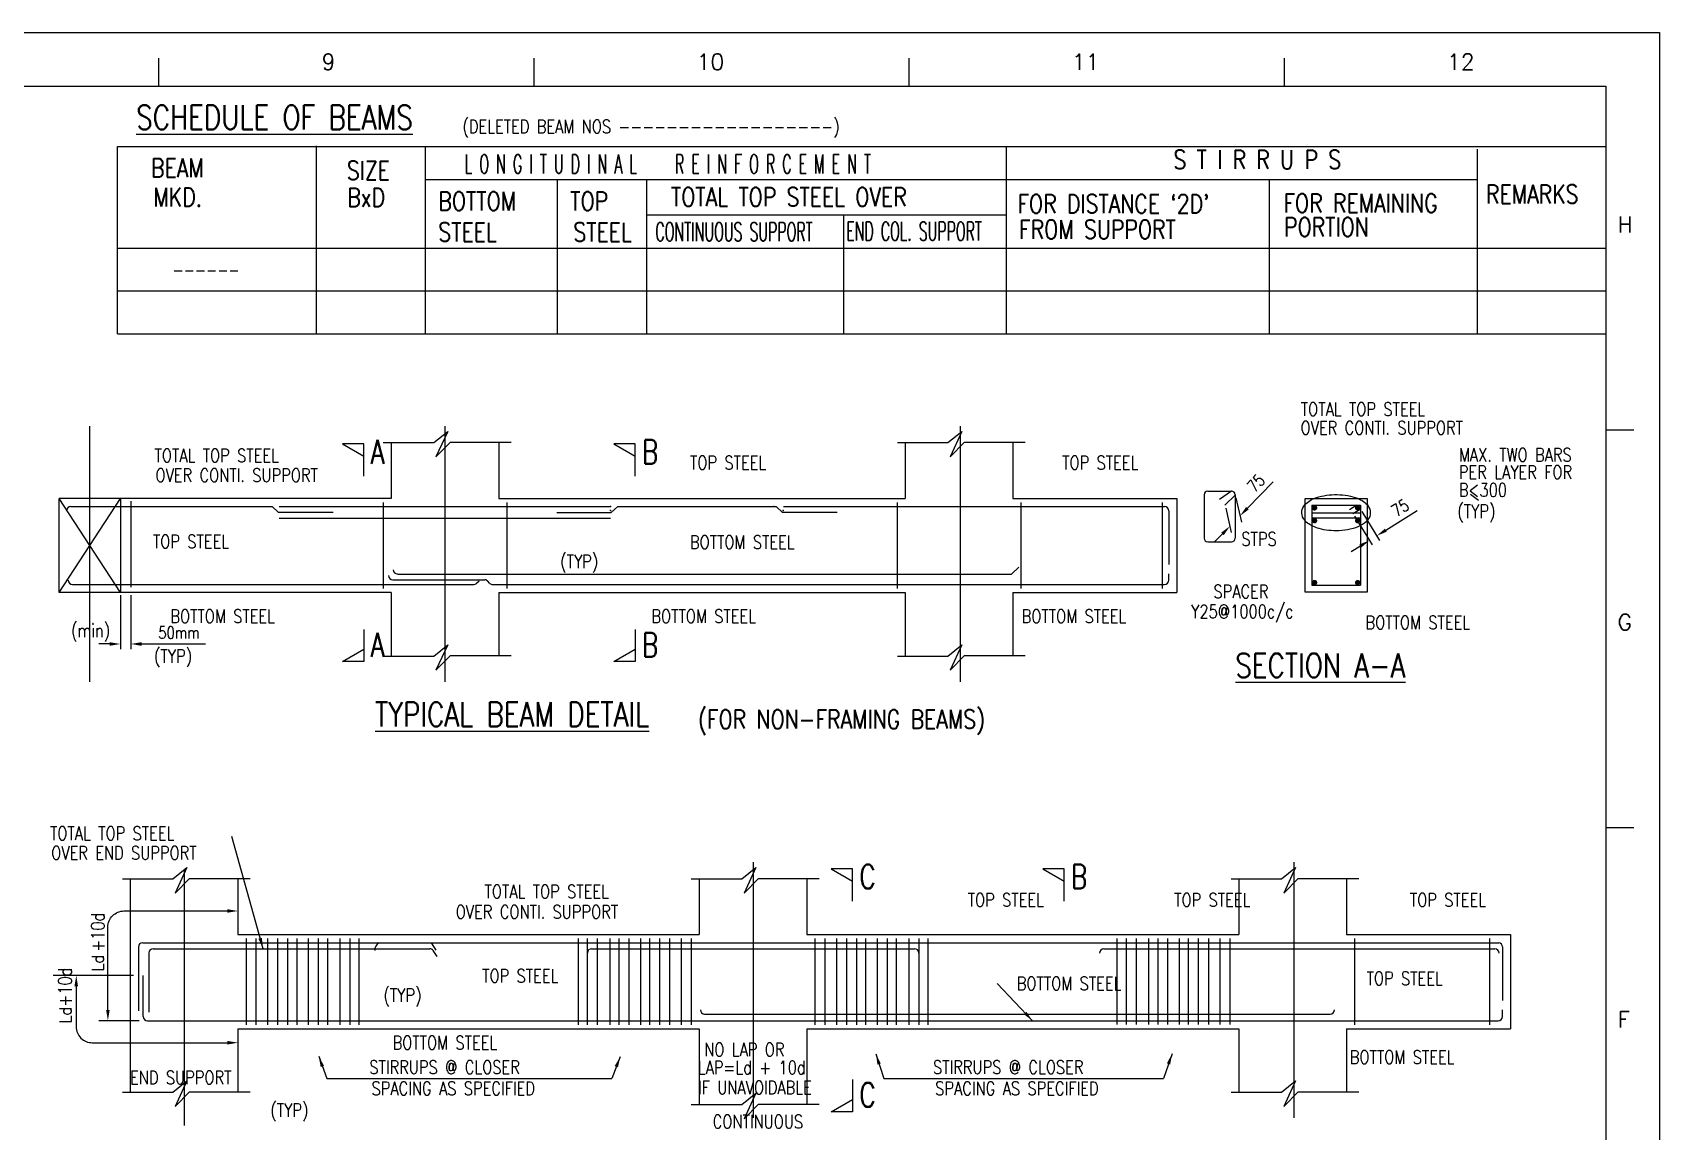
# Model space of a CAD drawing. Extents: x -93349148775 to 1048725102051, y -1180441401940 to 309370.
# Drawn here: x 1474.7 to 1778.6, y 1118.1 to 1323.4 of the extents above; entities that cross this region are included whole.
import ezdxf
from ezdxf.enums import TextEntityAlignment as Align
from ezdxf.lldxf.tags import DXFTag

# ---------------------------------------------------------------- set-up
doc = ezdxf.new("R2010")
doc.units = 0
doc.header["$LTSCALE"] = 5
doc.header["$MEASUREMENT"] = 0
for name, color, linetype in [('BM TXT', 2, 'Continuous'), ('DIM', 5, 'Continuous'), ('FRAME', 6, 'Continuous'), ('GRID', 8, 'CENTER'), ('HT', 8, 'Continuous'), ('LINE WORK', 4, 'Continuous'), ('REINF', 6, 'Continuous'), ('SECT-MKD', 1, 'Continuous'), ('SECT-NO', 1, 'Continuous'), ('sheet', 1, 'Continuous'), ('STIRRUPS', 5, 'Continuous'), ('SUB TITLE', 3, 'Continuous'), ('TABLE FRAME', 5, 'Continuous'), ('TEXT', 4, 'Continuous'), ('TITLE', 6, 'Continuous')]:
    doc.layers.add(name, color=color, linetype=linetype)
doc.styles.add('ROMANS', font='romans.shx', dxfattribs={"width": 0.8, "height": 2.25})
tags = doc.linetypes.add('CENTER', pattern=[2, 1.25, -0.25, 0.25, -0.25]).pattern_tags.tags
tags[10:11] = [DXFTag(74, 4), DXFTag(75, 0), DXFTag(340, '0'), DXFTag(46, 1.0), DXFTag(50, 0.0), DXFTag(44, 0.0), DXFTag(45, 0.0)]
tags[8:9] = [DXFTag(74, 4), DXFTag(75, 0), DXFTag(340, '0'), DXFTag(46, 1.0), DXFTag(50, 0.0), DXFTag(44, 0.0), DXFTag(45, 0.0)]
tags[6:7] = [DXFTag(74, 4), DXFTag(75, 0), DXFTag(340, '0'), DXFTag(46, 1.0), DXFTag(50, 0.0), DXFTag(44, 0.0), DXFTag(45, 0.0)]
tags[4:5] = [DXFTag(74, 4), DXFTag(75, 0), DXFTag(340, '0'), DXFTag(46, 1.0), DXFTag(50, 0.0), DXFTag(44, 0.0), DXFTag(45, 0.0)]
doc.dimstyles.new('T1', dxfattribs={"dimtxt": 2.25, "dimasz": 2, "dimexe": 1, "dimexo": 0.5, "dimgap": 1, "dimtad": 1, "dimdec": 0, "dimzin": 1, "dimdsep": 46, "dimtxsty": 'ROMANS', "dimcen": 0.09, "dimclrd": 5, "dimclre": 5, "dimclrt": 4, "dimadec": 0, "dimazin": 0, "dimtfac": 1, "dimtdec": 0, "dimtofl": 0, "dimtmove": 0, "dimatfit": 3, "dimfxl": 0, "dimtolj": 1, "dimtzin": 1, "dimarcsym": 0})

# ---------------------------------------------------------------- blocks, each defined once
blk = doc.blocks.new('*D371')
at = {"layer": 'DEFPOINTS', "color": 5, "linetype": 'ByBlock'}
for p in [(1491.09, 1218.72), (1493.04, 1218.72)]:
    blk.add_point(p, dxfattribs=at)
at = {"layer": 'DIM', "color": 5, "linetype": 'ByBlock', "lineweight": -2}
for p, q in [((1491.09, 1218.22), (1491.09, 1208.13)), ((1493.04, 1218.22), (1493.04, 1208.13)), ((1489.09, 1209.13), (1487.09, 1209.13)), ((1495.04, 1209.13), (1507.01, 1209.13))]:
    blk.add_line(p, q, dxfattribs=at)
at = {"layer": 'DIM', "color": 5, "linetype": 'ByBlock'}
for points in [[(1491.09, 1209.13), (1489.09, 1208.79), (1489.09, 1209.46)], [(1493.04, 1209.13), (1495.04, 1208.79), (1495.04, 1209.46)]]:
    blk.add_solid(points, dxfattribs=at)
at = {"layer": 'DIM', "color": 4, "linetype": 'ByBlock', "insert": (1502.03, 1211.25), "char_height": 2.25, "attachment_point": 5, "style": 'ROMANS'}
blk.add_mtext('50mm', dxfattribs=at)
blk = doc.blocks.new('AW')
at = {"layer": 'DIM'}
blk.add_line((38.51, 370.04), (30.95, 370.04), dxfattribs=at)
blk.add_lwpolyline([(32.66, 372.04), (32.66, 387.53, -0.414214), (35.66, 390.53), (54.96, 390.53)], format="xyb", dxfattribs=at)
for points in [[(54.96, 390.86), (56.96, 390.53), (54.96, 390.2)], [(32.99, 372.04), (32.66, 370.04), (32.33, 372.04)]]:
    blk.add_solid(points, dxfattribs=at)
at = {"layer": 'TEXT', "style": 'ROMANS', "width": 0.9}
blk.add_text('Ld', height=2.267, rotation=90, dxfattribs=at).set_placement((30.78, 380.81), align=Align.MIDDLE)
blk = doc.blocks.new('AR')
at = {"layer": 'DIM'}
blk.add_line((37.44, 378.47), (22.43, 378.47), dxfattribs=at)
blk.add_lwpolyline([(26.75, 376.47), (26.75, 368.92, 0.414214), (29.75, 365.92), (54.96, 365.92)], format="xyb", dxfattribs=at)
for points in [[(26.42, 376.47), (26.75, 378.47), (27.09, 376.47)], [(54.96, 366.25), (56.96, 365.92), (54.96, 365.58)]]:
    blk.add_solid(points, dxfattribs=at)
at = {"layer": 'TEXT', "style": 'ROMANS', "width": 0.9}
blk.add_text('Ld', height=2.267, rotation=90, dxfattribs=at).set_placement((24.74, 371.09), align=Align.MIDDLE)
blk = doc.blocks.new('*D372')
at = {"layer": 'DEFPOINTS', "color": 5, "linetype": 'ByBlock'}
for p in [(1697.44, 1235.08), (1699.34, 1237.02)]:
    blk.add_point(p, dxfattribs=at)
at = {"layer": 'DIM', "color": 5, "linetype": 'ByBlock', "lineweight": -2}
for p, q in [((1701.65, 1234.5), (1706.48, 1239.45)), ((1697.58, 1234.5), (1698.63, 1229.96)), ((1699.47, 1236.44), (1700.53, 1231.9)), ((1696.97, 1229.68), (1695.57, 1228.25))]:
    blk.add_line(p, q, dxfattribs=at)
at = {"layer": 'DIM', "color": 5, "linetype": 'ByBlock'}
for points in [[(1700.26, 1233.06), (1701.89, 1234.26), (1701.41, 1234.73)], [(1698.36, 1231.12), (1697.21, 1229.45), (1696.73, 1229.92)]]:
    blk.add_solid(points, dxfattribs=at)
at = {"layer": 'DIM', "color": 4, "linetype": 'ByBlock', "insert": (1703.24, 1239.17), "char_height": 2.25, "attachment_point": 5, "rotation": 45.759, "style": 'ROMANS'}
blk.add_mtext('75', dxfattribs=at)
blk = doc.blocks.new('*D373')
at = {"layer": 'DEFPOINTS', "color": 5, "linetype": 'ByBlock'}
for p in [(1722.73, 1234.28), (1721.35, 1233.42)]:
    blk.add_point(p, dxfattribs=at)
at = {"layer": 'DIM', "color": 5, "linetype": 'ByBlock', "lineweight": -2}
for p, q in [((1727.51, 1230.39), (1733.38, 1234.05)), ((1721.62, 1233), (1724.96, 1227.63)), ((1722.99, 1233.86), (1726.34, 1228.49)), ((1722.74, 1227.42), (1721.04, 1226.37))]:
    blk.add_line(p, q, dxfattribs=at)
at = {"layer": 'DIM', "color": 5, "linetype": 'ByBlock'}
for points in [[(1724.43, 1228.48), (1722.91, 1227.14), (1722.56, 1227.71)], [(1725.81, 1229.34), (1727.68, 1230.11), (1727.33, 1230.68)]]:
    blk.add_solid(points, dxfattribs=at)
at = {"layer": 'DIM', "color": 4, "linetype": 'ByBlock', "insert": (1730.17, 1234.55), "char_height": 2.25, "attachment_point": 5, "rotation": 31.9205, "style": 'ROMANS'}
blk.add_mtext('75', dxfattribs=at)

msp = doc.modelspace()

# ---------------------------------------------------------------- linework, layer by layer
at = {"layer": 'DIM'}
msp.add_line((1683.78, 1127.93), (1685.96, 1127.93), dxfattribs=at)
at = {"layer": 'FRAME'}
for points in [[(937.62, 1323.35), (1778.62, 1323.35), (1778.62, 729.35), (937.62, 729.35)], [(1768.62, 739.35), (957.62, 739.35), (957.62, 1313.35), (1768.62, 1313.35)]]:
    msp.add_lwpolyline(points, close=True, dxfattribs=at)
at = {"layer": 'GRID'}
for p, q in [((1485.3, 1249.85), (1485.3, 1202.05)), ((1551.72, 1249.85), (1551.72, 1202.05)), ((1647.96, 1249.85), (1647.96, 1202.05)), ((1609.28, 1168.38), (1609.28, 1120.58)), ((1710.29, 1168.38), (1710.29, 1120.58)), ((1502.99, 1166.99), (1502.99, 1119.19))]:
    msp.add_line(p, q, dxfattribs=at)
at = {"layer": 'HT'}
for p, q in [((1491.11, 1218.72), (1479.63, 1236.32)), ((1479.63, 1218.72), (1491.11, 1236.32)), ((1491.11, 1236.32), (1491.11, 1218.72))]:
    msp.add_line(p, q, dxfattribs=at)
for points in [[(1540.19, 1246.74), (1549.63, 1246.74), (1552.24, 1248.85), (1550.05, 1244.07), (1552.73, 1246.81), (1564.08, 1246.81)], [(1636.25, 1246.74), (1645.68, 1246.74), (1648.29, 1248.85), (1646.11, 1244.07), (1648.79, 1246.81), (1660.14, 1246.81)], [(1540.19, 1206.88), (1549.63, 1206.88), (1552.24, 1208.99), (1550.05, 1204.21), (1552.73, 1206.95), (1564.08, 1206.95)], [(1636.25, 1206.88), (1645.68, 1206.88), (1648.29, 1208.99), (1646.11, 1204.21), (1648.79, 1206.95), (1660.14, 1206.95)], [(1491.47, 1165.27), (1500.9, 1165.27), (1503.51, 1167.38), (1501.33, 1162.6), (1504, 1165.34), (1515.36, 1165.34)], [(1597.75, 1165.27), (1607.19, 1165.27), (1609.79, 1167.38), (1607.61, 1162.6), (1610.29, 1165.34), (1621.64, 1165.34)], [(1698.58, 1165.27), (1708.01, 1165.27), (1710.62, 1167.38), (1708.43, 1162.6), (1711.11, 1165.34), (1722.46, 1165.34)], [(1491.47, 1125.41), (1500.9, 1125.41), (1503.51, 1127.52), (1501.33, 1122.74), (1504, 1125.48), (1515.36, 1125.48)], [(1597.75, 1123.08), (1607.19, 1123.08), (1609.79, 1125.2), (1607.61, 1120.41), (1610.29, 1123.15), (1621.64, 1123.15)], [(1698.58, 1125.41), (1708.01, 1125.41), (1710.62, 1127.52), (1708.43, 1122.74), (1711.11, 1125.48), (1722.46, 1125.48)]]:
    msp.add_lwpolyline(points, dxfattribs=at)
msp.add_open_spline([(1724.6, 1233.66), (1724.6, 1234.12), (1724.28, 1234.97), (1723.36, 1235.8), (1721.62, 1236.69), (1718.43, 1237.24), (1714.64, 1236.71), (1712.51, 1235.55), (1711.65, 1233.97), (1711.98, 1232.56), (1713.06, 1231.43), (1715.18, 1230.48), (1718.99, 1230.08), (1722.4, 1230.82), (1724.18, 1232.13), (1724.61, 1233.18), (1724.6, 1233.66)], degree=3, knots=[0, 0, 0, 0, 0.300642, 0.568907, 0.837172, 1.534205, 2.231238, 2.774137, 3.086641, 3.384832, 3.650911, 4.151037, 4.800775, 5.565984, 5.978639, 6.283185, 6.283185, 6.283185, 6.283185], dxfattribs=at)
at = {"layer": 'LINE WORK'}
for p, q in [((1541.66, 1246.74), (1541.66, 1236.32)), ((1561.77, 1246.81), (1561.77, 1236.32)), ((1637.71, 1246.74), (1637.71, 1236.32)), ((1657.83, 1246.81), (1657.83, 1236.32)), ((1541.66, 1236.32), (1479.63, 1236.32)), ((1479.63, 1218.72), (1479.63, 1236.32)), ((1561.77, 1236.32), (1637.71, 1236.32)), ((1657.83, 1236.32), (1688.46, 1236.32)), ((1688.46, 1236.32), (1688.46, 1218.72)), ((1541.66, 1218.72), (1479.63, 1218.72)), ((1541.66, 1218.72), (1541.66, 1206.88)), ((1561.77, 1218.72), (1637.71, 1218.72)), ((1561.77, 1218.72), (1561.77, 1206.95)), ((1637.71, 1218.72), (1637.71, 1206.88)), ((1657.83, 1218.72), (1688.46, 1218.72)), ((1657.83, 1218.72), (1657.83, 1206.95)), ((1492.93, 1165.27), (1492.93, 1125.41)), ((1513.05, 1165.34), (1513.05, 1154.85)), ((1599.22, 1165.27), (1599.22, 1154.85)), ((1619.33, 1165.34), (1619.33, 1154.85)), ((1700.04, 1165.27), (1700.04, 1154.85)), ((1720.16, 1165.34), (1720.16, 1154.85)), ((1513.05, 1154.85), (1599.22, 1154.85)), ((1619.33, 1154.85), (1700.04, 1154.85)), ((1720.16, 1154.85), (1750.78, 1154.85)), ((1750.78, 1154.85), (1750.78, 1137.25)), ((1513.05, 1137.25), (1599.22, 1137.25)), ((1513.05, 1137.25), (1513.05, 1125.48)), ((1599.22, 1137.25), (1599.22, 1123.08)), ((1619.33, 1137.25), (1700.04, 1137.25)), ((1619.33, 1137.25), (1619.33, 1123.15)), ((1700.04, 1137.25), (1700.04, 1125.41)), ((1720.16, 1137.25), (1750.78, 1137.25)), ((1720.16, 1137.25), (1720.16, 1125.48))]:
    msp.add_line(p, q, dxfattribs=at)
msp.add_lwpolyline([(1712.43, 1236.32), (1723.99, 1236.32), (1723.99, 1218.83), (1712.43, 1218.83)], close=True, dxfattribs=at)
at = {"layer": 'REINF'}
for p, q in [((1481.84, 1234.8), (1519.45, 1234.8)), ((1519.45, 1234.8), (1520.58, 1233.75)), ((1520.77, 1234.8), (1582.66, 1234.8)), ((1583.99, 1234.81), (1582.79, 1233.7)), ((1583.99, 1234.81), (1613.63, 1234.81)), ((1613.58, 1234.81), (1614.78, 1233.7)), ((1614.98, 1234.81), (1686.14, 1234.81)), ((1520.58, 1233.75), (1530.83, 1233.75)), ((1520.77, 1232.65), (1582.66, 1232.65)), ((1572.6, 1233.7), (1582.79, 1233.7)), ((1624.97, 1233.7), (1614.78, 1233.7)), ((1686.95, 1234), (1686.95, 1224)), ((1542.85, 1222.2), (1657.57, 1222.2)), ((1658.93, 1223.46), (1657.57, 1222.2)), ((1686.95, 1221.03), (1686.95, 1222.24)), ((1482.16, 1220.23), (1557.13, 1220.23)), ((1541.99, 1221.14), (1559.15, 1221.14)), ((1558.12, 1220.88), (1557.6, 1220.41)), ((1560.12, 1220.44), (1559.65, 1220.92)), ((1560.62, 1220.23), (1686.14, 1220.23)), ((1494.44, 1152.52), (1494.44, 1140.6)), ((1495.25, 1153.33), (1748.61, 1153.33)), ((1497.21, 1152.21), (1548.91, 1152.21)), ((1549.14, 1153.33), (1550.02, 1151.93)), ((1579.13, 1152.2), (1639.42, 1152.2)), ((1674.82, 1152.16), (1747.88, 1152.16)), ((1749.27, 1152.53), (1749.27, 1142.53)), ((1496.41, 1151.4), (1496.41, 1140.32)), ((1549.48, 1151.89), (1550.22, 1150.72)), ((1495.36, 1139.56), (1495.36, 1147.19)), ((1600.24, 1139.98), (1717.12, 1139.98)), ((1749.27, 1139.56), (1749.27, 1140.77)), ((1496.16, 1138.75), (1748.47, 1138.75))]:
    msp.add_line(p, q, dxfattribs=at)
at = {"layer": 'REINF', "const_width": 0.503}
for points in [[(1713.93, 1234.56, 1), (1714.44, 1234.56, 1)], [(1721.98, 1234.56, 1), (1722.48, 1234.56, 1)], [(1713.93, 1232.17, 1), (1714.44, 1232.17, 1)], [(1721.98, 1232.17, 1), (1722.48, 1232.17, 1)], [(1713.93, 1220.59, -1), (1714.44, 1220.59, -1)], [(1721.98, 1220.59, -1), (1722.48, 1220.59, -1)]]:
    msp.add_lwpolyline(points, format="xyb", close=True, dxfattribs=at)
at = {"layer": 'REINF'}
for centre, radius, start, end in [((1481.84, 1233.99), 0.806, 90, 180), ((1686.14, 1234), 0.806, 0, 90), ((1541.99, 1221.94), 0.806, 180, 270), ((1542.85, 1223.01), 0.806, 180, 270), ((1482.16, 1221.03), 0.806, 180, 270), ((1557.13, 1220.93), 0.7, 270, 312.2096), ((1559.15, 1220.44), 0.7, 43.9107, 90), ((1560.62, 1220.93), 0.7, 223.9107, 270), ((1686.14, 1221.03), 0.806, 270, 0), ((1495.25, 1152.52), 0.806, 90, 180), ((1497.21, 1151.4), 0.806, 90, 180), ((1540.22, 1151.92), 1.62, 120.0806, 182.7287), ((1548.91, 1151.54), 0.667, 32.2059, 90), ((1579.14, 1151.4), 0.806, 90, 180), ((1639.42, 1151.4), 0.806, 0, 90), ((1674.82, 1151.35), 0.806, 90, 180), ((1747.88, 1151.35), 0.806, 0, 90), ((1748.47, 1152.53), 0.806, 0, 79.5313), ((1600.25, 1140.79), 0.806, 180, 270), ((1717.12, 1140.79), 0.806, 270, 0), ((1496.16, 1139.56), 0.806, 180, 270), ((1748.47, 1139.56), 0.806, 270, 0)]:
    msp.add_arc(centre, radius, start, end, dxfattribs=at)
for p in [(1582.66, 1234.81), (1582.66, 1234.06), (1613.18, 1234.81), (1614.91, 1234.06)]:
    msp.add_point(p, dxfattribs=at)
at = {"layer": 'SECT-MKD'}
for points in [[(1536.54, 1240.46), (1536.54, 1246.49), (1532.56, 1246.49), (1536.54, 1244.19)], [(1587.24, 1240.46), (1587.24, 1246.49), (1583.26, 1246.49), (1587.24, 1244.19)], [(1536.54, 1211.86), (1536.54, 1205.83), (1532.56, 1205.83), (1536.54, 1208.13)], [(1587.24, 1211.86), (1587.24, 1205.83), (1583.26, 1205.83), (1587.24, 1208.13)], [(1627.87, 1161.11), (1627.87, 1167.14), (1623.89, 1167.14), (1627.87, 1164.84)], [(1667.38, 1161.11), (1667.38, 1167.14), (1663.4, 1167.14), (1667.38, 1164.84)], [(1627.87, 1127.79), (1627.87, 1121.76), (1623.89, 1121.76), (1627.87, 1124.06)]]:
    msp.add_lwpolyline(points, dxfattribs=at)
at = {"layer": 'sheet', "color": 2}
for p, q in [((1498.29, 1313.34), (1498.29, 1318.57)), ((1498.29, 1313.34), (1498.29, 1318.57)), ((1568.37, 1313.34), (1568.37, 1318.57)), ((1568.37, 1313.34), (1568.37, 1318.57)), ((1638.45, 1313.34), (1638.45, 1318.57)), ((1638.45, 1313.34), (1638.45, 1318.57)), ((1708.54, 1313.34), (1708.54, 1318.57)), ((1708.54, 1313.34), (1708.54, 1318.57)), ((1768.61, 1249.11), (1773.85, 1249.11)), ((1768.61, 1249.11), (1773.85, 1249.11)), ((1768.61, 1174.86), (1773.85, 1174.86)), ((1768.61, 1174.86), (1773.85, 1174.86))]:
    msp.add_line(p, q, dxfattribs=at)
at = {"layer": 'STIRRUPS'}
for p, q in [((1694.22, 1237.69), (1698.67, 1237.69)), ((1698.67, 1237.69), (1696.44, 1236.09)), ((1493.04, 1235.82), (1493.04, 1219.72)), ((1540.15, 1235.56), (1540.15, 1219.47)), ((1563.28, 1235.56), (1563.28, 1219.47)), ((1636.21, 1235.56), (1636.21, 1219.47)), ((1659.34, 1235.56), (1659.34, 1219.47)), ((1685.73, 1235.56), (1685.73, 1219.47)), ((1693.55, 1237.02), (1693.55, 1228.88)), ((1699.33, 1236.91), (1697.44, 1235.08)), ((1699.34, 1237.02), (1699.34, 1228.88)), ((1713.68, 1235.06), (1713.68, 1220.09)), ((1713.68, 1235.06), (1722.74, 1235.06)), ((1722.07, 1235.06), (1720.7, 1234.2)), ((1722.73, 1234.28), (1721.35, 1233.42)), ((1722.74, 1235.06), (1722.74, 1220.09)), ((1713.68, 1233.6), (1722.74, 1233.6)), ((1713.68, 1232.67), (1722.74, 1232.67)), ((1694.22, 1228.21), (1698.67, 1228.21)), ((1713.68, 1220.09), (1722.74, 1220.09)), ((1514.56, 1154.09), (1514.56, 1138)), ((1516.41, 1154.09), (1516.41, 1138)), ((1518.57, 1154.09), (1518.57, 1138)), ((1520.46, 1154.09), (1520.46, 1138)), ((1522.32, 1154.09), (1522.32, 1138)), ((1524.03, 1154.09), (1524.03, 1138)), ((1526.18, 1154.09), (1526.18, 1138)), ((1528.04, 1154.09), (1528.04, 1138)), ((1529.75, 1154.09), (1529.75, 1138)), ((1532.09, 1154.09), (1532.09, 1138)), ((1533.94, 1154.09), (1533.94, 1138)), ((1535.66, 1154.09), (1535.66, 1138)), ((1576.61, 1154.09), (1576.61, 1138)), ((1578.32, 1154.09), (1578.32, 1138)), ((1580.18, 1154.09), (1580.18, 1138)), ((1582.51, 1154.09), (1582.51, 1138)), ((1584.23, 1154.09), (1584.23, 1138)), ((1586.08, 1154.09), (1586.08, 1138)), ((1588.23, 1154.09), (1588.23, 1138)), ((1589.95, 1154.09), (1589.95, 1138)), ((1591.8, 1154.09), (1591.8, 1138)), ((1593.7, 1154.09), (1593.7, 1138)), ((1595.85, 1154.09), (1595.85, 1138)), ((1597.71, 1154.09), (1597.71, 1138)), ((1597.71, 1154.09), (1597.71, 1138)), ((1620.84, 1154.09), (1620.84, 1138)), ((1622.7, 1154.09), (1622.7, 1138)), ((1624.85, 1154.09), (1624.85, 1138)), ((1626.75, 1154.09), (1626.75, 1138)), ((1628.6, 1154.09), (1628.6, 1138)), ((1630.32, 1154.09), (1630.32, 1138)), ((1632.47, 1154.09), (1632.47, 1138)), ((1634.32, 1154.09), (1634.32, 1138)), ((1636.04, 1154.09), (1636.04, 1138)), ((1638.37, 1154.09), (1638.37, 1138)), ((1640.23, 1154.09), (1640.23, 1138)), ((1641.94, 1154.09), (1641.94, 1138)), ((1677.26, 1154.11), (1677.26, 1138.02)), ((1678.98, 1154.11), (1678.98, 1138.02)), ((1680.84, 1154.11), (1680.84, 1138.02)), ((1683.17, 1154.11), (1683.17, 1138.02)), ((1684.89, 1154.11), (1684.89, 1138.02)), ((1686.74, 1154.11), (1686.74, 1138.02)), ((1688.89, 1154.11), (1688.89, 1138.02)), ((1690.6, 1154.11), (1690.6, 1138.02)), ((1692.46, 1154.11), (1692.46, 1138.02)), ((1694.36, 1154.11), (1694.36, 1138.02)), ((1696.51, 1154.11), (1696.51, 1138.02)), ((1698.36, 1154.11), (1698.36, 1138.02)), ((1698.36, 1154.11), (1698.36, 1138.02)), ((1721.66, 1154.09), (1721.66, 1138)), ((1746.87, 1154.09), (1746.87, 1138))]:
    msp.add_line(p, q, dxfattribs=at)
for centre, start, end in [((1694.22, 1237.02), 90, 180), ((1698.67, 1237.02), 0, 90), ((1694.22, 1228.88), 180, 270), ((1698.67, 1228.88), 270, 0)]:
    msp.add_arc(centre, 0.667, start, end, dxfattribs=at)
at = {"layer": 'TABLE FRAME'}
for p, q in [((1490.54, 1302.09), (1768.62, 1302.09)), ((1490.54, 1267.09), (1490.54, 1302.09)), ((1527.71, 1267.09), (1527.71, 1302.18)), ((1548.11, 1267.09), (1548.11, 1302.09)), ((1656.62, 1267.09), (1656.62, 1302.09)), ((1744.62, 1267.09), (1744.62, 1301.56)), ((1548.11, 1295.89), (1744.62, 1295.89)), ((1572.75, 1267.09), (1572.75, 1295.89)), ((1589.41, 1267.09), (1589.41, 1295.89)), ((1705.78, 1267.09), (1705.78, 1295.89)), ((1589.41, 1289.28), (1656.62, 1289.28)), ((1626.18, 1289.28), (1626.18, 1267.09)), ((1490.54, 1283.09), (1768.62, 1283.09)), ((1490.54, 1275.09), (1768.62, 1275.09)), ((1490.54, 1267.09), (1768.62, 1267.09))]:
    msp.add_line(p, q, dxfattribs=at)
at = {"layer": 'TEXT'}
msp.add_line((1743.34, 1237.09), (1744.82, 1236.01), dxfattribs=at)

# ---------------------------------------------------------------- block references
at = {"layer": 'DIM'}
for name in ['AW', 'AR']:
    msp.add_blockref(name, (1456.09, 768.72), dxfattribs=at)

# ---------------------------------------------------------------- texts
at = {"layer": 'BM TXT', "style": 'ROMANS', "width": 0.75}
msp.add_text('------', height=2.5, dxfattribs=at).set_placement((1507.1, 1279.01), align=Align.MIDDLE)
at = {"layer": 'SECT-NO', "style": 'ROMANS', "width": 0.75}
for s, p in [('A', (1537.83, 1242.77)), ('B', (1588.52, 1242.77)), ('A', (1537.83, 1206.73)), ('B', (1588.52, 1206.73)), ('C', (1629.16, 1163.42)), ('B', (1668.67, 1163.42)), ('C', (1629.16, 1122.66))]:
    msp.add_text(s, height=4.5, dxfattribs=at).set_placement(p)
at = {"layer": 'sheet', "style": 'ROMANS'}
for s, p in [('9', (1528.68, 1316.37)), ('10', (1598.76, 1316.37)), ('11', (1668.84, 1316.37)), ('12', (1738.93, 1316.37)), ('H', (1770.8, 1285.97)), ('G', (1770.8, 1211.72)), ('F', (1770.8, 1137.47))]:
    msp.add_text(s, height=3, dxfattribs=at).set_placement(p)
at = {"layer": 'SUB TITLE', "style": 'ROMANS'}
for s, width, p in [('S T I R R U P S', 0.8, (1687.82, 1297.87)), ('BEAM', 0.8, (1496.81, 1296.31)), ('SIZE', 0.8, (1533.38, 1295.83)), ('L O N G I T U D I N A L   R E I N F O R C E M E N T', 0.55, (1555.43, 1297.05)), ('REMARKS', 0.8, (1746.21, 1291.41)), ('MKD.', 0.8, (1497.24, 1290.86)), ('BxD', 0.8, (1533.45, 1290.81)), ('BOTTOM', 0.8, (1550.49, 1290.1)), ('TOP', 0.8, (1575.12, 1290.1)), ('TOTAL TOP STEEL OVER', 0.8, (1593.94, 1290.89)), ("FOR DISTANCE `2D'", 0.8, (1658.68, 1289.6)), ('FOR REMAINING ', 0.8, (1708.38, 1289.73)), ('PORTION', 0.8, (1708.49, 1285.28)), ('STEEL', 0.8, (1550.49, 1284.33)), ('STEEL', 0.8, (1575.72, 1284.33)), ('CONTINUOUS SUPPORT', 0.55, (1591.05, 1284.39)), ('END COL. SUPPORT', 0.55, (1626.72, 1284.49)), ('FROM SUPPORT', 0.8, (1658.98, 1284.83)), ('(FOR NON-FRAMING BEAMS)', 0.8, (1598.98, 1193.31))]:
    msp.add_text(s, height=3.5, dxfattribs=dict(at, width=width)).set_placement(p)
at = {"layer": 'TEXT', "style": 'ROMANS', "width": 0.8}
for s, p in [('(DELETED BEAM NOS ------------------)', (1554.99, 1304.56)), ('TOTAL TOP STEEL ', (1711.61, 1251.74)), ('OVER CONTI. SUPPORT', (1711.57, 1248.26)), ('TOTAL TOP STEEL ', (1497.46, 1243.1)), ('TOP STEEL', (1597.5, 1241.75)), ('TOP STEEL', (1667.03, 1241.75)), ('MAX. TWO BARS', (1741.14, 1243.21)), ('OVER CONTI. SUPPORT', (1497.64, 1239.4)), ('PER LAYER FOR', (1741.14, 1239.98)), ('B<300', (1741.14, 1236.65)), ('(TYP)', (1740.86, 1232.66)), ('TOP STEEL', (1497.16, 1227.02)), ('BOTTOM STEEL', (1597.5, 1226.9)), ('STPS', (1700.51, 1227.49)), ('(TYP)', (1573.24, 1223.29)), ('SPACER', (1695.29, 1217.68)), ('Y25@1000c/c', (1691.13, 1213.95)), ('(min)', (1481.87, 1210.4)), ('BOTTOM STEEL', (1500.42, 1213.06)), ('BOTTOM STEEL', (1590.29, 1213.06)), ('BOTTOM STEEL', (1659.47, 1213.06)), ('BOTTOM STEEL', (1723.7, 1211.9)), ('(TYP)', (1497.37, 1205.62)), ('TOTAL TOP STEEL ', (1477.94, 1172.51)), ('OVER END SUPPORT', (1478.16, 1168.85)), ('TOTAL TOP STEEL ', (1559.11, 1161.63)), ('TOP STEEL', (1649.38, 1160.07)), ('TOP STEEL', (1687.96, 1160.07)), ('TOP STEEL', (1731.99, 1160.07)), ('OVER CONTI. SUPPORT', (1553.74, 1157.83)), ('TOP STEEL', (1558.68, 1145.88)), ('BOTTOM STEEL', (1658.55, 1144.47)), ('TOP STEEL', (1723.9, 1145.41)), ('(TYP)', (1540.23, 1142.26)), ('BOTTOM STEEL', (1541.94, 1133.4)), ('NO LAP OR', (1600.16, 1132.11)), ('STIRRUPS @ CLOSER', (1537.6, 1128.83)), (' LAP=Ld + 10d', (1597.59, 1128.76)), ('STIRRUPS @ CLOSER', (1642.9, 1128.83)), ('BOTTOM STEEL', (1720.77, 1130.71)), ('SPACING AS SPECIFIED', (1538.01, 1124.86)), (' IF UNAVOIDABLE', (1597.63, 1125.02)), ('SPACING AS SPECIFIED', (1643.31, 1124.86)), ('(TYP)', (1519.1, 1120.79)), ('CONTINUOUS  ', (1601.75, 1118.65))]:
    msp.add_text(s, height=2.5, dxfattribs=at).set_placement(p)
for p in [(1488.11, 1151.64), (1481.99, 1141.4)]:
    msp.add_text('+10d', height=2.5, rotation=90, dxfattribs=at).set_placement(p)
msp.add_text('END SUPPORT', height=2.5, dxfattribs=at).set_placement((1502.37, 1128.14), align=Align.MIDDLE_CENTER)
at = {"layer": 'TITLE', "style": 'ROMANS', "width": 0.8}
for s, p in [('%%uSCHEDULE OF BEAMS', (1494.05, 1305.26)), ('%%uSECTION A-A', (1699.39, 1202.88)), ('%%uTYPICAL BEAM DETAIL', (1538.66, 1193.74))]:
    msp.add_text(s, height=4.5, dxfattribs=at).set_placement(p)

# ---------------------------------------------------------------- dimensions: what is measured, and where the dimension line sits
at = {"layer": 'DIM'}
for p1, p2, distance, picture, middle in [((1697.44, 1235.08), (1699.34, 1237.02), -3.42, '*D372', (1703.24, 1239.17)), ((1721.35, 1233.42), (1722.73, 1234.28), -5.82, '*D373', (1730.17, 1234.55))]:
    dim = msp.add_aligned_dim(p1=p1, p2=p2, distance=distance, text='75', dimstyle='T1', dxfattribs=at)
    dim.commit()
    dim.dimension.update_dxf_attribs({"geometry": picture, "text_midpoint": middle})
dim = msp.add_linear_dim(base=(1493.04, 1209.13), p1=(1491.09, 1218.72), p2=(1493.04, 1218.72), text='50mm', dimstyle='T1', dxfattribs=at)
dim.commit()
dim.dimension.update_dxf_attribs({"geometry": '*D371', "text_midpoint": (1502.03, 1211.25)})

# ---------------------------------------------------------------- leaders
for points, override in [([(1517.74, 1152.21), (1511.88, 1173.18)], {"dimscale": 1, "dimgap": 1, "dimtad": 1}), ([(1661.48, 1138.75), (1654.92, 1145.68)], {"dimscale": 1, "dimgap": 1, "dimtad": 1}), ([(1528.13, 1132.11), (1529.66, 1127.93), (1582.88, 1127.93)], {"dimgap": 1, "dimtad": 0}), ([(1584.46, 1132.03), (1582.88, 1127.93)], {"dimgap": 1, "dimtad": 0}), ([(1632.24, 1132.56), (1633.69, 1127.93), (1685.96, 1127.93)], {"dimgap": 1, "dimtad": 0}), ([(1687.56, 1132.58), (1685.96, 1127.93)], {"dimgap": 1, "dimtad": 0})]:
    msp.add_leader(points, dimstyle='T1', override=override, dxfattribs=at)

doc.saveas('drawing.dxf')
